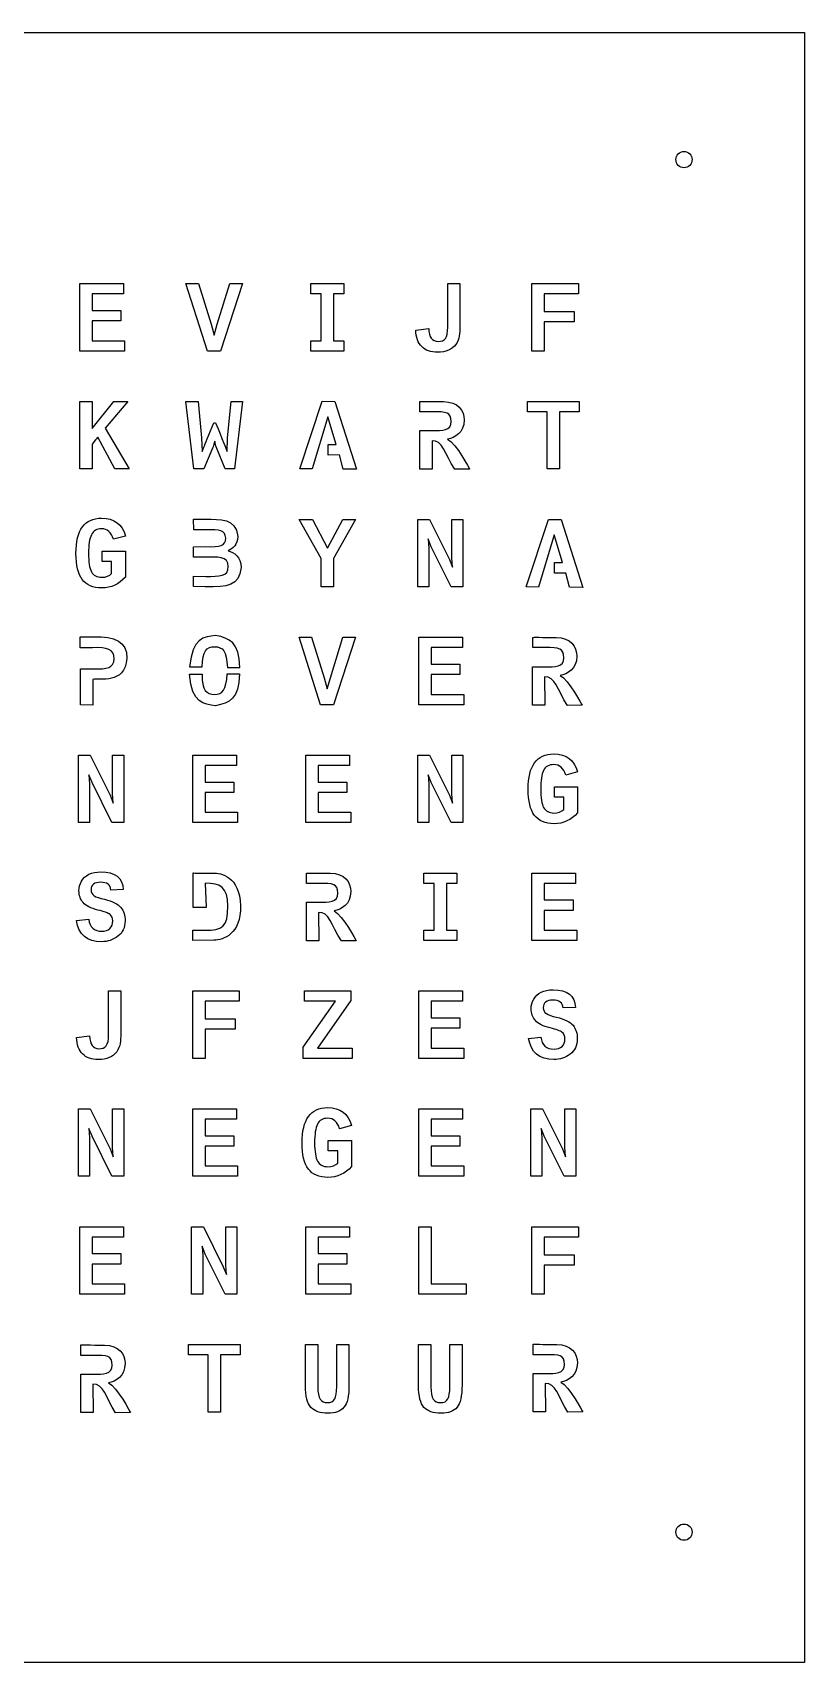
# Model space of a CAD drawing. Extents: x 1 to 500, y 1 to 500.
# Drawn here: x 263.6 to 500.4, y 0.6 to 500.5 of the extents above; entities that cross this region are included whole.
import ezdxf

# ---------------------------------------------------------------- set-up
doc = ezdxf.new("R2010")
doc.units = 0
doc.layers.add('Qlocktwo_blank_laser_v3', color=7, linetype='CONTINUOUS')

msp = doc.modelspace()

# ---------------------------------------------------------------- linework, layer by layer
at = {"layer": 'Qlocktwo_blank_laser_v3', "color": 5}
for points in [[(0.54998, 500.450877), (500.449471, 500.450877), (500.449471, 0.551386), (0.54998, 0.551386)], [(291.829551, 402.766079), (278.071228, 402.766079), (278.071228, 423.475177), (291.465838, 423.475177), (291.465838, 420.294888), (281.830778, 420.294888), (281.830778, 415.212422), (290.672088, 415.212422), (290.672088, 412.015552), (281.830778, 412.015552), (281.830778, 405.946721), (291.829551, 405.946721)], [(327.975488, 423.475177), (321.212037, 402.766079), (317.298676, 402.766079), (310.672809, 423.475177), (314.542426, 423.475177), (318.373589, 411.017898), (319.349019, 407.655222), (320.280705, 411.045414), (324.150321, 423.475177)], [(359.077764, 402.766079), (348.951991, 402.766079), (348.951991, 405.946721), (352.132633, 405.946721), (352.132633, 420.294888), (348.951991, 420.294888), (348.951991, 423.475177), (359.077764, 423.475177), (359.077764, 420.294888), (355.902767, 420.294888), (355.902767, 405.946721), (359.077764, 405.946721)], [(431.088474, 420.294888), (420.593343, 420.294888), (420.593343, 414.887161), (429.787783, 414.887161), (429.787783, 411.706872), (420.593343, 411.706872), (420.593343, 402.766079), (416.834145, 402.766079), (416.834145, 423.475177), (431.088474, 423.475177)], [(345.618597, 366.693167), (352.439903, 387.358168), (356.367375, 387.30878), (362.9943, 366.547117), (358.871037, 366.595448), (357.74109, 370.915561), (354.256001, 370.86582), (354.256001, 374.154059), (356.710274, 374.154059), (354.208023, 382.645414), (349.397197, 366.644837)], [(431.331184, 384.135193), (425.284225, 384.135193), (425.284225, 366.606384), (421.514092, 366.606384), (421.514092, 384.135193), (415.467133, 384.135193), (415.467133, 387.315482), (431.331184, 387.315482)], [(362.666217, 351.155787), (355.902767, 339.117255), (355.902767, 330.446689), (352.132633, 330.446689), (352.132633, 339.150416), (345.363538, 351.155787), (349.447996, 351.155787), (354.106071, 342.314477), (358.785664, 351.155787)], [(395.620575, 330.446689), (392.032123, 330.446689), (385.902613, 342.766385), (384.971281, 345.136698), (385.180831, 342.2538), (385.180831, 330.446689), (381.790639, 330.446689), (381.790639, 351.155787), (385.379092, 351.155787), (391.508601, 338.836091), (392.440286, 336.466132), (392.230736, 339.359966), (392.230736, 351.155787), (395.620575, 351.155787)], [(415.07308, 330.439986), (421.895797, 351.104987), (425.821858, 351.055246), (432.448784, 330.293584), (428.32552, 330.341914), (427.195574, 334.662028), (423.710485, 334.612639), (423.710485, 337.900525), (426.164758, 337.900525), (423.662507, 346.39188), (418.85168, 330.391656)], [(292.099779, 346.012997)], [(362.666217, 314.996093), (355.902767, 294.286994), (351.989406, 294.286994), (345.363538, 314.996093), (349.233155, 314.996093), (353.063966, 302.538813), (354.039749, 299.176138), (354.971434, 302.56633), (358.84105, 314.996093)], [(395.901739, 294.286994), (382.143416, 294.286994), (382.143416, 314.996093), (395.538025, 314.996093), (395.538025, 311.815803), (385.902613, 311.815803), (385.902613, 306.733338), (394.744276, 306.733338), (394.744276, 303.536468), (385.902613, 303.536468), (385.902613, 297.467636), (395.901739, 297.467636)], [(311.778061, 305.8902)], [(311.713503, 303.635598)], [(291.54874, 258.1273), (287.960288, 258.1273), (281.830778, 270.446996), (280.899093, 272.817308), (281.108643, 269.93441), (281.108643, 258.1273), (277.718451, 258.1273), (277.718451, 278.836398), (281.306904, 278.836398), (287.436413, 266.516702), (288.368098, 264.146742), (288.158548, 267.040576), (288.158548, 278.836398), (291.54874, 278.836398)], [(326.520281, 258.1273), (312.761958, 258.1273), (312.761958, 278.836398), (326.156567, 278.836398), (326.156567, 275.656109), (316.521508, 275.656109), (316.521508, 270.573643), (325.362818, 270.573643), (325.362818, 267.376773), (316.521508, 267.376773), (316.521508, 261.307942), (326.520281, 261.307942)], [(361.21101, 258.1273), (347.452687, 258.1273), (347.452687, 278.836398), (360.847296, 278.836398), (360.847296, 275.656109), (351.211884, 275.656109), (351.211884, 270.573643), (360.053547, 270.573643), (360.053547, 267.376773), (351.211884, 267.376773), (351.211884, 261.307942), (361.21101, 261.307942)], [(395.620575, 258.1273), (392.032123, 258.1273), (385.902613, 270.446996), (384.971281, 272.817308), (385.180831, 269.93441), (385.180831, 258.1273), (381.790639, 258.1273), (381.790639, 278.836398), (385.379092, 278.836398), (391.508601, 266.516702), (392.440286, 264.146742), (392.230736, 267.040576), (392.230736, 278.836398), (395.620575, 278.836398)], [(430.862696, 273.693607)], [(393.768493, 221.967605), (383.642721, 221.967605), (383.642721, 225.148247), (386.823363, 225.148247), (386.823363, 239.496414), (383.642721, 239.496414), (383.642721, 242.676703), (393.768493, 242.676703), (393.768493, 239.496414), (390.593496, 239.496414), (390.593496, 225.148247), (393.768493, 225.148247)], [(430.592468, 221.967605), (416.834145, 221.967605), (416.834145, 242.676703), (430.228755, 242.676703), (430.228755, 239.496414), (420.593343, 239.496414), (420.593343, 234.413948), (429.435005, 234.413948), (429.435005, 231.217078), (420.593343, 231.217078), (420.593343, 225.148247), (430.592468, 225.148247)], [(327.016638, 203.336719), (316.521508, 203.336719), (316.521508, 197.928992), (325.715595, 197.928992), (325.715595, 194.748703), (316.521508, 194.748703), (316.521508, 185.80791), (312.761958, 185.80791), (312.761958, 206.517008), (327.016638, 206.517008)], [(361.707015, 185.80791), (346.637065, 185.80791), (346.637065, 189.225618), (356.564224, 203.336719), (346.989843, 203.336719), (346.989843, 206.517008), (361.271688, 206.517008), (361.271688, 203.562496), (351.030204, 188.988552), (361.707015, 188.988552)], [(395.901739, 185.80791), (382.143416, 185.80791), (382.143416, 206.517008), (395.538025, 206.517008), (395.538025, 203.336719), (385.902613, 203.336719), (385.902613, 198.254253), (394.744276, 198.254253), (394.744276, 195.057383), (385.902613, 195.057383), (385.902613, 188.988552), (395.901739, 188.988552)], [(291.54874, 149.648215), (287.960288, 149.648215), (281.830778, 161.967911), (280.899093, 164.338223), (281.108643, 161.455326), (281.108643, 149.648215), (277.718451, 149.648215), (277.718451, 170.357313), (281.306904, 170.357313), (287.436413, 158.037617), (288.368098, 155.667658), (288.158548, 158.561492), (288.158548, 170.357313), (291.54874, 170.357313)], [(326.520281, 149.648215), (312.761958, 149.648215), (312.761958, 170.357313), (326.156567, 170.357313), (326.156567, 167.177024), (316.521508, 167.177024), (316.521508, 162.094558), (325.362818, 162.094558), (325.362818, 158.897689), (316.521508, 158.897689), (316.521508, 152.828857), (326.520281, 152.828857)], [(395.901739, 149.648215), (382.143416, 149.648215), (382.143416, 170.357313), (395.538025, 170.357313), (395.538025, 167.177024), (385.902613, 167.177024), (385.902613, 162.094558), (394.744276, 162.094558), (394.744276, 158.897689), (385.902613, 158.897689), (385.902613, 152.828857), (395.901739, 152.828857)], [(430.311305, 149.648215), (426.722852, 149.648215), (420.593343, 161.967911), (419.66201, 164.338223), (419.87156, 161.455326), (419.87156, 149.648215), (416.481368, 149.648215), (416.481368, 170.357313), (420.069821, 170.357313), (426.19933, 158.037617), (427.131015, 155.667658), (426.921466, 158.561492), (426.921466, 170.357313), (430.311305, 170.357313)], [(361.481237, 165.214523)], [(291.829551, 113.48852), (278.071228, 113.48852), (278.071228, 134.197618), (291.465838, 134.197618), (291.465838, 131.017329), (281.830778, 131.017329), (281.830778, 125.934864), (290.672088, 125.934864), (290.672088, 122.737994), (281.830778, 122.737994), (281.830778, 116.669162), (291.829551, 116.669162)], [(326.239117, 113.48852), (322.651017, 113.48852), (316.521508, 125.808216), (315.589822, 128.178529), (315.799372, 125.295631), (315.799372, 113.48852), (312.40918, 113.48852), (312.40918, 134.197618), (315.997633, 134.197618), (322.127142, 121.877922), (323.058828, 119.507963), (322.849278, 122.401797), (322.849278, 134.197618), (326.239117, 134.197618)], [(361.21101, 113.48852), (347.452687, 113.48852), (347.452687, 134.197618), (360.847296, 134.197618), (360.847296, 131.017329), (351.211884, 131.017329), (351.211884, 125.934864), (360.053547, 125.934864), (360.053547, 122.737994), (351.211884, 122.737994), (351.211884, 116.669162), (361.21101, 116.669162)], [(396.607294, 113.48852), (382.143416, 113.48852), (382.143416, 134.197618), (385.902613, 134.197618), (385.902613, 116.669162), (396.607294, 116.669162)], [(431.088474, 131.017329), (420.593343, 131.017329), (420.593343, 125.609603), (429.787783, 125.609603), (429.787783, 122.429313), (420.593343, 122.429313), (420.593343, 113.48852), (416.834145, 113.48852), (416.834145, 134.197618), (431.088474, 134.197618)], [(327.258997, 94.857634), (321.212037, 94.857634), (321.212037, 77.328825), (317.441904, 77.328825), (317.441904, 94.857634), (311.394945, 94.857634), (311.394945, 98.037924), (327.258997, 98.037924)]]:
    msp.add_lwpolyline(points, close=True, dxfattribs=at)
for points in [[(390.990371, 410.113729), (390.990371, 423.475177), (394.744276, 423.475177), (394.744276, 410.405829)], [(381.184214, 409.193332), (385.142025, 409.716854)], [(282.933208, 375.536241), (281.830778, 374.218617), (281.830778, 366.606384), (278.071228, 366.606384), (278.071228, 387.315482), (281.830778, 387.315482), (281.830778, 378.99205), (288.511326, 387.315482), (292.794398, 387.315482), (285.915236, 379.108114), (293.229725, 366.606384)], [(318.7814, 372.978604), (316.196247, 366.606384), (313.103799, 366.606384), (310.672809, 387.315482), (314.432359, 387.315482), (315.474111, 376.153602), (315.672372, 371.931208), (316.152149, 373.259415)], [(327.975488, 387.315482), (325.544851, 366.606384), (322.739211, 366.606384), (319.96638, 373.441448)], [(323.257089, 371.931208), (323.455702, 376.153602), (324.503099, 387.315482), (327.975488, 387.315482)], [(386.201769, 384.094976), (382.467266, 384.08404), (382.442572, 387.323949)], [(317.171676, 375.844922), (319.178275, 380.745001), (319.75683, 380.745001)], [(293.229725, 366.606384), (288.820006, 366.606384), (283.622182, 376.324346)], [(319.476019, 375.139367), (319.249889, 374.246134)], [(386.172841, 375.249433), (386.222583, 366.560876), (382.442572, 366.560876), (382.442572, 378.389858), (386.27056, 378.365164)], [(397.708313, 366.560876), (393.143019, 366.511487)], [(316.73776, 347.957507), (313.055468, 347.957507), (312.982444, 351.172368)], [(292.099779, 346.012997), (288.428776, 345.053795)], [(287.849868, 334.497986), (287.849868, 338.230019), (284.95039, 338.230019), (284.95039, 341.410309), (292.072262, 341.410309), (292.072262, 333.456234)], [(316.73776, 339.540235), (312.982444, 339.515541), (313.007491, 342.755449), (316.663324, 342.780144)], [(316.565605, 330.459036), (313.000435, 330.5116), (312.975741, 333.674251), (316.73776, 333.650615)], [(278.18447, 315.107923), (282.278453, 315.107923)], [(282.001523, 311.776998), (278.18447, 311.776998), (278.18447, 315.107923)], [(417.095906, 311.830973), (417.136123, 314.962932)], [(282.070314, 301.988833), (282.070314, 294.145178), (278.322053, 294.213969), (278.322053, 305.320817), (282.14087, 305.320817)], [(311.778061, 305.8902), (315.665669, 305.8902)], [(323.37033, 305.752263), (327.188794, 305.752263)], [(420.728456, 302.801985), (420.776787, 294.113428), (416.998187, 294.113428), (416.998187, 305.942411), (420.826529, 305.917716)], [(311.713503, 303.635598), (315.600758, 303.635598)], [(323.30683, 303.774946), (327.123883, 303.774946)], [(432.262517, 294.113428), (427.698634, 294.063686)], [(430.862696, 273.693607), (427.191693, 272.734405)], [(426.612785, 262.178596), (426.612785, 265.91063), (423.713307, 265.91063), (423.713307, 269.090919), (430.835179, 269.090919), (430.835179, 261.136845)], [(316.569485, 239.52393), (316.849238, 232.0962), (312.898483, 232.105725), (312.822635, 242.682347)], [(351.402384, 239.445261), (347.667881, 239.434325), (347.642834, 242.673881)], [(291.438321, 237.616462), (287.635027, 237.451362)], [(351.373456, 230.599718), (351.421434, 221.91116), (347.642834, 221.91116), (347.642834, 233.740143), (351.471176, 233.715449)], [(277.056993, 228.124631), (280.816543, 228.504925)], [(319.256592, 222.047685), (312.800763, 222.00888), (312.788416, 225.189522), (316.60688, 225.15495)], [(362.907517, 221.91116), (358.343281, 221.861419)], [(286.918183, 193.15556), (286.918183, 206.517008), (290.672088, 206.517008), (290.672088, 193.44766)], [(430.201238, 201.456767), (426.397944, 201.291668)], [(277.112379, 192.235163), (281.069837, 192.758685)], [(415.81991, 191.964936), (419.579107, 192.34523)], [(361.481237, 165.214523), (357.810235, 164.255321)], [(357.231327, 153.699512), (357.231327, 157.431545), (354.331848, 157.431545), (354.331848, 160.611835), (361.453721, 160.611835), (361.453721, 152.65776)], [(282.14475, 94.697473), (278.410248, 94.686537), (278.385553, 97.926446)], [(347.353556, 85.448353), (347.353556, 98.037924), (351.129334, 98.037924), (351.129334, 85.084286)], [(356.933582, 85.084286), (356.933582, 98.037924), (360.687488, 98.037924), (360.687488, 85.635677)], [(382.044286, 85.448353), (382.044286, 98.037924), (385.820063, 98.037924), (385.820063, 85.084286)], [(391.624312, 85.084286), (391.624312, 98.037924), (395.378217, 98.037924), (395.378217, 85.635677)], [(420.953176, 94.894676), (417.218673, 94.882329), (417.193979, 98.121885)], [(282.115822, 85.850519), (282.164153, 77.163373), (278.385553, 77.163373), (278.385553, 88.992708), (282.213895, 88.967661)], [(420.924248, 86.047722), (420.973637, 77.359164), (417.193979, 77.359164), (417.193979, 89.188147), (421.021967, 89.164864)], [(293.650236, 77.163373), (289.086001, 77.113984)], [(432.45972, 77.359164), (427.894426, 77.310834)]]:
    msp.add_lwpolyline(points, dxfattribs=at)
for points in [[(461.000126, 461.500712), (461.000126, 462.881483), (462.119136, 464.000494), (463.499907, 464.000494)], [(463.499907, 459.000931), (462.119136, 459.000931), (461.000126, 460.119941), (461.000126, 461.500712)], [(463.499907, 464.000494), (464.880679, 464.000494), (465.999689, 462.881483), (465.999689, 461.500712)], [(465.999689, 461.500712), (465.999689, 460.119941), (464.880679, 459.000931), (463.499907, 459.000931)], [(390.273879, 406.640987), (390.750835, 407.258348), (390.990371, 408.416164), (390.990371, 410.113729)], [(394.744276, 410.405829), (394.744276, 409.259302), (394.675484, 408.245066), (394.540371, 407.363123)], [(382.997843, 404.127447), (381.847083, 405.273974), (381.242422, 406.962367), (381.184214, 409.193332)], [(385.142025, 409.716854), (385.26338, 407.051973), (386.227874, 405.720591), (388.035859, 405.720591)], [(388.035859, 405.720591), (389.052917, 405.720591), (389.799746, 406.026449), (390.273879, 406.640987)], [(394.540371, 407.363123), (394.403846, 406.484001), (394.051068, 405.638041), (393.482038, 404.822066)], [(387.892631, 402.413301), (385.783022, 402.413301), (384.151426, 402.983743), (382.997843, 404.127447)], [(391.19992, 403.003145), (390.247774, 402.610504), (389.145344, 402.413301), (387.892631, 402.413301)], [(393.482038, 404.822066), (392.911597, 404.006445), (392.150656, 403.40002), (391.19992, 403.003145)], [(382.442572, 387.323949), (382.442572, 387.323949), (385.289486, 387.323949), (389.707672, 387.274207)], [(389.707672, 387.274207), (394.124093, 387.224466), (396.057667, 384.526423), (396.039675, 381.629767)], [(319.75683, 380.745001), (321.836454, 375.706986), (323.003794, 372.769054), (323.257089, 371.931208)], [(392.062461, 381.164101), (392.006017, 384.037121), (390.684512, 384.210687), (386.201769, 384.094976)], [(386.27056, 378.365164), (389.314677, 378.389858), (392.120317, 378.289317), (392.062461, 381.164101)], [(396.039675, 381.629767), (396.014628, 377.653965), (393.118325, 376.132788), (390.958621, 375.715099)], [(283.622182, 376.324346), (283.622182, 376.342338), (283.391819, 376.079166), (282.933208, 375.536241)], [(316.152149, 373.259415), (316.342297, 373.777645), (316.682727, 374.639128), (317.171676, 375.844922)], [(319.96638, 373.441448), (319.825974, 373.78329), (319.663344, 374.348087), (319.476019, 375.139367)], [(393.143019, 366.511487), (390.023055, 371.324783), (389.437444, 375.542944), (386.172841, 375.249433)], [(390.958621, 375.715099), (393.608685, 374.389714), (397.708313, 366.560876), (397.708313, 366.560876)], [(319.249889, 374.246134), (319.201558, 374.050695), (319.045983, 373.628773), (318.7814, 372.978604)], [(276.913765, 340.71569), (276.913765, 347.910587), (279.526436, 351.508565), (284.752129, 351.508565)], [(284.752129, 351.508565), (288.650673, 351.508565), (291.099302, 349.675886), (292.099779, 346.012997)], [(312.982444, 351.172368), (312.982444, 351.172368), (313.400132, 351.256329), (316.810785, 351.197062)], [(316.810785, 351.197062), (321.081157, 351.124037), (325.949839, 351.687776), (326.603183, 345.895875)], [(281.632165, 346.420808), (281.047965, 345.208311), (280.755865, 343.314954), (280.755865, 340.743559)], [(284.78529, 348.245373), (283.266583, 348.245373), (282.216364, 347.636479), (281.632165, 346.420808)], [(288.428776, 345.053795), (287.747915, 347.181749), (286.534008, 348.245373), (284.78529, 348.245373)], [(316.663324, 342.780144), (321.412062, 342.682424), (322.751558, 342.92196), (322.847867, 345.430208)], [(322.847867, 345.430208), (322.685236, 347.764537), (321.103382, 348.084154), (316.73776, 347.957507)], [(326.603183, 345.895875), (326.505111, 343.318835), (325.069307, 342.266147), (323.583761, 341.454406)], [(278.84875, 332.68471), (277.558643, 334.393564), (276.913765, 337.069381), (276.913765, 340.71569)], [(280.755865, 340.743559), (280.755865, 338.078325), (281.056079, 336.187438), (281.659681, 335.07125)], [(323.583761, 341.454406), (325.385042, 341.02437), (327.570499, 339.663002), (327.608952, 336.373704)], [(281.659681, 335.07125), (282.261872, 333.957884), (283.313502, 333.401201), (284.812807, 333.401201)], [(327.608952, 336.373704), (326.798622, 330.558167), (323.583761, 330.484084), (316.565605, 330.459036)], [(323.658197, 336.718015), (323.658197, 339.88631), (320.222849, 339.588566), (316.73776, 339.540235)], [(316.73776, 333.650615), (320.983437, 333.664373), (323.658197, 333.503154), (323.658197, 336.718015)], [(284.840323, 330.121428), (282.135225, 330.121428), (280.138505, 330.975856), (278.84875, 332.68471)], [(284.812807, 333.401201), (286.138544, 333.401201), (287.151369, 333.766326), (287.849868, 334.497986)], [(292.072262, 333.456234), (290.112583, 331.232325), (287.702407, 330.121428), (284.840323, 330.121428)], [(282.278453, 315.107923), (288.79249, 315.432831), (292.837084, 313.522894), (292.482895, 308.582597)], [(319.761063, 315.539017), (316.176844, 315.062415), (312.612027, 314.936826), (311.778061, 305.8902)], [(327.188794, 305.752263), (327.020519, 313.525716), (324.079766, 314.69729), (319.761063, 315.539017)], [(417.136123, 314.962932), (417.136123, 314.962932), (419.845102, 314.979512), (424.261876, 314.931534)], [(288.665843, 308.374812), (288.569181, 311.267234), (286.578105, 312.026412), (282.001523, 311.776998)], [(315.665669, 305.8902), (315.628275, 310.817796), (317.063021, 312.070509), (319.484133, 312.069098)], [(319.484133, 312.069098), (321.956398, 312.066628), (323.108216, 310.813915), (323.37033, 305.752263)], [(420.913312, 311.804514), (420.913312, 311.804514), (420.899554, 311.800634), (417.095906, 311.830973)], [(426.618077, 308.7163), (426.560221, 311.589673), (425.255297, 311.910701), (420.913312, 311.804514)], [(424.261876, 314.931534), (428.679709, 314.881793), (430.611871, 312.078975), (430.593879, 309.182319)], [(292.482895, 308.582597), (291.921979, 300.223534), (284.056099, 302.68063), (282.070314, 301.988833)], [(282.14087, 305.320817), (286.616558, 305.213572), (288.379034, 305.508494), (288.665843, 308.374812)], [(420.826529, 305.917716), (423.869235, 305.942411), (426.676285, 305.841869), (426.618077, 308.7163)], [(430.593879, 309.182319), (430.569185, 305.206517), (427.67394, 303.68534), (425.514589, 303.267651)], [(319.696505, 293.986781), (316.111933, 294.463383), (312.548527, 294.59003), (311.713503, 303.635598)], [(315.600758, 303.635598), (315.563717, 298.707649), (316.99811, 297.455289), (319.419222, 297.457759)], [(319.419222, 297.457759), (321.891487, 297.460581), (323.043658, 298.711883), (323.30683, 303.774946)], [(327.123883, 303.774946), (326.955961, 296.00114), (324.015207, 294.828508), (319.696505, 293.986781)], [(427.698634, 294.063686), (424.57867, 298.877335), (423.991648, 303.095496), (420.728456, 302.801985)], [(425.514589, 303.267651), (428.164301, 301.941914), (432.262517, 294.113428), (432.262517, 294.113428)], [(415.676682, 268.3963), (415.676682, 275.591197), (418.289353, 279.189175), (423.515046, 279.189175)], [(423.547854, 275.925983), (422.0295, 275.925983), (420.979281, 275.317089), (420.395082, 274.101418)], [(423.515046, 279.189175), (427.413237, 279.189175), (429.862219, 277.356496), (430.862696, 273.693607)], [(427.191693, 272.734405), (426.510833, 274.862359), (425.296572, 275.925983), (423.547854, 275.925983)], [(420.395082, 274.101418), (419.810882, 272.888922), (419.518782, 270.995565), (419.518782, 268.42417)], [(417.611314, 260.36532), (416.32156, 262.074174), (415.676682, 264.749992), (415.676682, 268.3963)], [(419.518782, 268.42417), (419.518782, 265.758935), (419.818996, 263.868048), (420.422598, 262.75186)], [(423.60324, 257.802039), (420.898142, 257.802039), (418.901422, 258.656466), (417.611314, 260.36532)], [(420.422598, 262.75186), (421.02479, 261.638494), (422.076419, 261.081811), (423.575724, 261.081811)], [(423.575724, 261.081811), (424.901109, 261.081811), (425.913933, 261.446936), (426.612785, 262.178596)], [(430.835179, 261.136845), (428.8755, 258.912935), (426.465324, 257.802039), (423.60324, 257.802039)], [(277.834162, 237.236168), (277.834162, 238.283565), (278.093453, 239.259347), (278.611683, 240.163163)], [(278.611683, 240.163163), (279.129561, 241.067332), (279.891913, 241.770065), (280.899093, 242.274537)], [(280.899093, 242.274537), (281.905214, 242.777245), (283.128647, 243.02948), (284.570096, 243.02948)], [(284.570096, 243.02948), (288.931837, 243.02948), (291.220657, 241.224318), (291.438321, 237.616462)], [(312.822635, 242.682347), (312.822635, 242.682347), (316.303491, 242.650597), (319.080203, 242.671411)], [(319.080203, 242.671411), (321.219093, 242.687639), (327.162688, 241.76054), (327.395522, 232.651472)], [(347.642834, 242.673881), (347.642834, 242.673881), (350.490101, 242.673881), (354.906523, 242.624492)], [(354.906523, 242.624492), (359.324708, 242.576161), (361.256518, 239.876708), (361.238526, 236.980052)], [(279.118625, 233.581746), (278.261375, 234.576579), (277.834162, 235.794719), (277.834162, 237.236168)], [(284.515062, 239.849191), (282.526456, 239.849191), (281.533034, 239.077314), (281.533034, 237.533912)], [(281.533034, 237.533912), (281.533034, 236.714057), (281.85265, 236.106222), (282.492236, 235.709347)], [(282.492236, 235.709347), (283.134291, 235.315295), (284.185568, 234.948759), (285.645009, 234.606917)], [(287.635027, 237.451362), (287.494268, 239.049797), (286.455339, 239.849191), (284.515062, 239.849191)], [(323.513558, 232.512477), (323.473694, 238.449017), (321.220504, 239.609302), (316.569485, 239.52393)], [(357.263077, 236.514033), (357.205221, 239.387405), (355.885128, 239.560972), (351.402384, 239.445261)], [(351.471176, 233.715449), (354.513882, 233.740143), (357.319521, 233.639601), (357.263077, 236.514033)], [(361.238526, 236.980052), (361.213832, 233.004249), (358.318587, 231.483073), (356.159236, 231.065384)], [(283.654991, 231.316209), (281.486115, 231.834439), (279.974463, 232.589383), (279.118625, 233.581746)], [(287.364799, 229.949196), (286.802472, 230.382054), (285.565281, 230.838195), (283.654991, 231.316209)], [(285.645009, 234.606917), (288.12821, 234.014604), (289.806725, 233.184871), (290.677733, 232.115603)], [(290.677733, 232.115603), (291.54874, 231.045981), (291.984068, 229.669443), (291.984068, 227.987047)], [(316.60688, 225.15495), (321.713687, 225.10803), (323.556244, 226.06441), (323.513558, 232.512477)], [(327.395522, 232.651472), (327.620241, 223.901178), (322.025189, 222.063913), (319.256592, 222.047685)], [(358.343281, 221.861419), (355.22367, 226.675068), (354.636648, 230.893229), (351.373456, 230.599718)], [(356.159236, 231.065384), (358.809301, 229.739646), (362.907517, 221.91116), (362.907517, 221.91116)], [(284.812807, 221.614827), (280.281732, 221.614827), (277.696579, 223.784056), (277.056993, 228.124631)], [(280.816543, 228.504925), (281.136159, 226.038304), (282.477067, 224.806405), (284.840323, 224.806405)], [(284.840323, 224.806405), (285.894422, 224.806405), (286.719922, 225.092861), (287.31541, 225.666124)], [(287.31541, 225.666124), (287.913368, 226.24221), (288.213582, 227.016909), (288.213582, 227.987047)], [(288.213582, 227.987047), (288.213582, 228.860525), (287.929949, 229.51528), (287.364799, 229.949196)], [(291.984068, 227.987047), (291.984068, 225.932118), (291.252407, 224.355908), (289.790144, 223.257359)], [(289.790144, 223.257359), (288.326823, 222.161985), (286.667711, 221.614827), (284.812807, 221.614827)], [(417.374248, 204.003468), (417.892478, 204.907637), (418.654477, 205.61037), (419.66201, 206.114842)], [(419.66201, 206.114842), (420.667779, 206.61755), (421.891564, 206.869786), (423.333013, 206.869786)], [(423.333013, 206.869786), (427.694401, 206.869786), (429.983574, 205.064623), (430.201238, 201.456767)], [(416.597079, 201.076473), (416.597079, 202.12387), (416.85637, 203.099652), (417.374248, 204.003468)], [(417.881542, 197.422051), (417.024293, 198.416884), (416.597079, 199.635024), (416.597079, 201.076473)], [(423.277979, 203.689496), (421.289373, 203.689496), (420.295951, 202.917619), (420.295951, 201.374218)], [(420.295951, 201.374218), (420.295951, 200.554363), (420.615568, 199.946527), (421.2548, 199.549652)], [(426.397944, 201.291668), (426.257186, 202.890103), (425.218256, 203.689496), (423.277979, 203.689496)], [(422.417908, 195.156514), (420.249032, 195.674744), (418.73738, 196.429688), (417.881542, 197.422051)], [(421.2548, 199.549652), (421.897208, 199.1556), (422.948485, 198.789064), (424.407926, 198.447223)], [(426.127716, 193.789501), (425.565389, 194.222359), (424.327845, 194.6785), (422.417908, 195.156514)], [(424.407926, 198.447223), (426.891127, 197.854909), (428.569642, 197.025176), (429.440297, 195.955908)], [(429.440297, 195.955908), (430.311305, 194.886286), (430.746985, 193.509748), (430.746985, 191.827353)], [(278.925655, 187.169278), (277.775248, 188.315805), (277.170235, 190.004198), (277.112379, 192.235163)], [(281.069837, 192.758685), (281.191193, 190.093804), (282.155686, 188.762422), (283.964024, 188.762422)], [(286.201692, 189.682818), (286.678647, 190.300179), (286.918183, 191.457994), (286.918183, 193.15556)], [(290.468183, 190.404954), (290.331658, 189.525832), (289.97888, 188.679872), (289.40985, 187.863897)], [(290.672088, 193.44766), (290.672088, 192.301133), (290.603297, 191.286897), (290.468183, 190.404954)], [(423.575724, 185.455132), (419.044649, 185.455132), (416.459496, 187.624361), (415.81991, 191.964936)], [(419.579107, 192.34523), (419.899076, 189.87861), (421.239631, 188.646711), (423.60324, 188.646711)], [(426.077975, 189.506429), (426.676285, 190.082515), (426.976499, 190.857214), (426.976499, 191.827353)], [(426.976499, 191.827353), (426.976499, 192.70083), (426.692513, 193.355585), (426.127716, 193.789501)], [(430.746985, 191.827353), (430.746985, 189.772424), (430.014972, 188.196214), (428.553062, 187.097664)], [(283.820443, 185.455132), (281.710834, 185.455132), (280.079238, 186.025574), (278.925655, 187.169278)], [(287.127733, 186.044976), (286.175586, 185.652335), (285.073156, 185.455132), (283.820443, 185.455132)], [(283.964024, 188.762422), (284.980729, 188.762422), (285.727911, 189.06828), (286.201692, 189.682818)], [(289.40985, 187.863897), (288.839409, 187.048276), (288.078821, 186.441851), (287.127733, 186.044976)], [(428.553062, 187.097664), (427.089388, 186.00229), (425.430275, 185.455132), (423.575724, 185.455132)], [(423.60324, 188.646711), (424.65734, 188.646711), (425.482839, 188.933166), (426.077975, 189.506429)], [(346.295224, 159.917216), (346.295224, 167.112113), (348.907894, 170.710091), (354.133587, 170.710091)], [(354.133587, 170.710091), (358.032132, 170.710091), (360.48076, 168.877412), (361.481237, 165.214523)], [(351.013623, 165.622333), (350.429424, 164.409837), (350.137324, 162.51648), (350.137324, 159.945085)], [(354.166748, 167.446899), (352.648041, 167.446899), (351.597823, 166.838005), (351.013623, 165.622333)], [(357.810235, 164.255321), (357.129374, 166.383275), (355.915467, 167.446899), (354.166748, 167.446899)], [(348.229856, 151.886236), (346.940101, 153.59509), (346.295224, 156.270907), (346.295224, 159.917216)], [(350.137324, 159.945085), (350.137324, 157.279851), (350.437537, 155.388963), (351.04114, 154.272775)], [(354.221782, 149.322954), (351.516684, 149.322954), (349.519963, 150.177381), (348.229856, 151.886236)], [(351.04114, 154.272775), (351.643331, 153.15941), (352.694961, 152.602727), (354.194265, 152.602727)], [(354.194265, 152.602727), (355.51965, 152.602727), (356.532827, 152.967851), (357.231327, 153.699512)], [(361.453721, 152.65776), (359.494042, 150.433851), (357.083866, 149.322954), (354.221782, 149.322954)], [(278.385553, 97.926446), (278.385553, 97.926446), (281.232468, 97.926446), (285.649242, 97.876704)], [(285.649242, 97.876704), (290.067075, 97.827315), (291.999237, 95.12892), (291.981246, 92.232264)], [(417.193979, 98.121885), (417.193979, 98.121885), (420.040893, 98.121885), (424.458726, 98.072496)], [(426.813868, 91.962389), (426.757424, 94.83682), (425.43592, 95.008976), (420.953176, 94.894676)], [(424.458726, 98.072496), (428.8755, 98.024165), (430.807663, 95.324712), (430.791082, 92.428056)], [(288.005796, 91.765187), (287.948999, 94.639618), (286.627494, 94.812126), (282.14475, 94.697473)], [(282.213895, 88.967661), (285.256601, 88.992708), (288.063651, 88.891814), (288.005796, 91.765187)], [(291.981246, 92.232264), (291.956551, 88.256814), (289.061306, 86.735285), (286.901955, 86.317949)], [(421.021967, 89.164864), (424.066084, 89.188147), (426.871724, 89.087605), (426.813868, 91.962389)], [(430.791082, 92.428056), (430.766035, 88.452253), (427.869379, 86.931076), (425.710028, 86.513388)], [(289.086001, 77.113984), (285.966036, 81.92728), (285.380426, 86.145441), (282.115822, 85.850519)], [(286.901955, 86.317949), (289.551667, 84.992211), (293.650236, 77.163373), (293.650236, 77.163373)], [(349.012669, 78.756516), (347.906006, 79.942907), (347.353556, 82.173872), (347.353556, 85.448353)], [(351.129334, 85.084286), (351.129334, 83.283357), (351.363578, 82.026411), (351.834889, 81.314153)], [(356.332802, 81.352606), (356.732499, 82.087088), (356.933582, 83.331687), (356.933582, 85.084286)], [(360.687488, 85.635677), (360.687488, 82.290994), (360.174902, 80.01064), (359.149378, 78.794969)], [(383.703398, 78.756516), (382.596735, 79.942907), (382.044286, 82.173872), (382.044286, 85.448353)], [(385.820063, 85.084286), (385.820063, 83.283357), (386.054308, 82.026411), (386.525618, 81.314153)], [(391.023532, 81.352606), (391.423229, 82.087088), (391.624312, 83.331687), (391.624312, 85.084286)], [(395.378217, 85.635677), (395.378217, 82.290994), (394.865632, 80.01064), (393.840107, 78.794969)], [(427.894426, 77.310834), (424.774462, 82.123072), (424.188851, 86.342644), (420.924248, 86.047722)], [(425.710028, 86.513388), (428.360092, 85.189061), (432.45972, 77.359164), (432.45972, 77.359164)], [(351.834889, 81.314153), (352.304789, 80.604365), (353.049149, 80.250176), (354.067265, 80.250176)], [(354.067265, 80.250176), (355.17675, 80.250176), (355.931694, 80.616712), (356.332802, 81.352606)], [(386.525618, 81.314153), (386.995518, 80.604365), (387.739526, 80.250176), (388.757995, 80.250176)], [(388.757995, 80.250176), (389.86748, 80.250176), (390.622424, 80.616712), (391.023532, 81.352606)], [(354.249298, 76.976048), (351.86805, 76.976048), (350.122154, 77.568714), (349.012669, 78.756516)], [(359.149378, 78.794969), (358.124207, 77.582472), (356.489788, 76.976048), (354.249298, 76.976048)], [(388.940028, 76.976048), (386.55878, 76.976048), (384.812884, 77.568714), (383.703398, 78.756516)], [(393.840107, 78.794969), (392.814936, 77.582472), (391.180518, 76.976048), (388.940028, 76.976048)], [(461.000126, 40.50097), (461.000126, 41.881741), (462.119136, 43.000399), (463.499907, 43.000399)], [(463.499907, 38.001188), (462.119136, 38.001188), (461.000126, 39.119846), (461.000126, 40.50097)], [(463.499907, 43.000399), (464.880679, 43.000399), (465.999689, 41.881741), (465.999689, 40.50097)], [(465.999689, 40.50097), (465.999689, 39.119846), (464.880679, 38.001188), (463.499907, 38.001188)]]:
    msp.add_open_spline(points, degree=3, dxfattribs=at)

doc.saveas('drawing.dxf')
